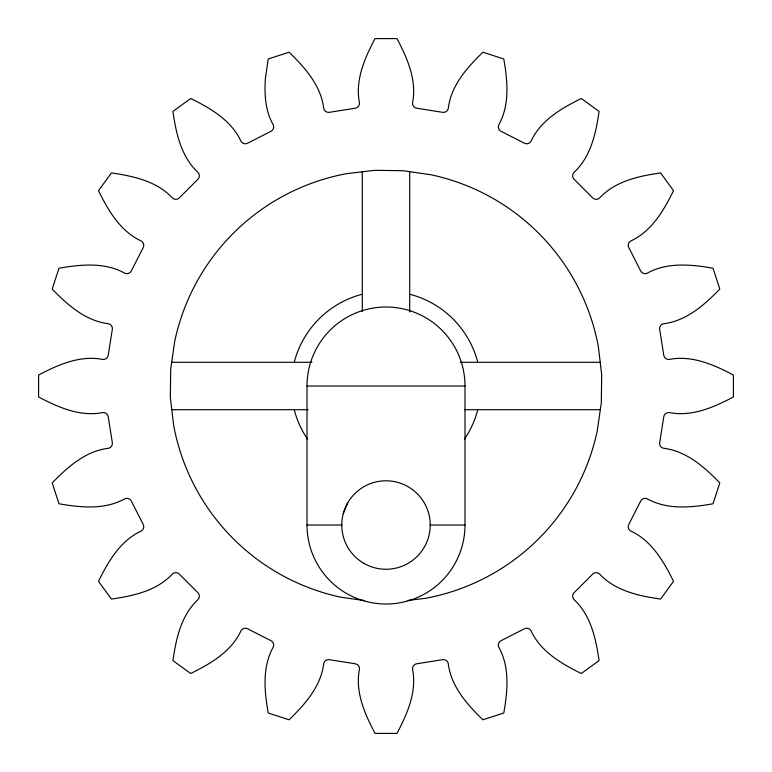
<?xml version="1.0" encoding="UTF-8"?>
<svg xmlns="http://www.w3.org/2000/svg" width="772" height="772" viewBox="0 0 772 772"><rect width="100%" height="100%" fill="white"/><g stroke="black" fill="none" stroke-linecap="round" stroke-linejoin="round"><path stroke-width="1.16" d="M343.27 513.583L347.69 502.91M407.442 600.471L425.353 598.348A215.967 215.967 0 0 0 597.248 430.901L601.301 402.945L601.678 374.7L598.348 346.647A215.967 215.967 0 0 0 430.901 174.752L402.945 170.699L374.7 170.322L346.647 173.652A215.967 215.967 0 0 0 174.752 341.099L170.699 369.055L170.322 397.3L173.652 425.353A215.967 215.967 0 0 0 341.099 597.248L364.558 600.568M171.673 362.3L311.946 362.3M460.344 362.3L600.211 362.3M307.005 386L464.995 386L464.995 525.028A78.995 78.995 0 0 1 386 604.022A78.995 78.995 0 0 1 307.005 525.028L307.005 386A78.995 78.995 0 0 1 386 307.005A78.995 78.995 0 0 1 464.995 386M171.789 409.7L308.047 409.7M464.85 409.7L600.327 409.7M307.005 525.028L341.977 525.028M430.023 525.028L464.995 525.028M409.7 171.673L409.7 311.946M362.3 171.789L362.3 311.656M477.559 410.53A94.792 94.792 0 0 1 464.503 439.133M307.497 439.133A94.792 94.792 0 0 1 294.441 410.53M294.441 361.47A94.792 94.792 0 0 1 361.47 294.441M410.53 294.441A94.792 94.792 0 0 1 477.559 361.47M265.423 78.3C264.256 94.223 265.25 110.705 273.269 124.919A4.96 4.96 0 0 1 270.683 131.443L247.841 143.081A4.96 4.96 0 0 1 241.047 141.344C231.378 120.374 210.534 108.254 190.684 98.498L172.928 111.4C176.064 133.295 181.159 156.861 198.105 172.532A4.96 4.96 0 0 1 197.661 179.538L179.538 197.661A4.96 4.96 0 0 1 172.532 198.105C156.861 181.159 133.295 176.064 111.4 172.928L98.498 190.684C108.254 210.534 120.374 231.378 141.344 241.047A4.96 4.96 0 0 1 143.081 247.841L131.443 270.683A4.96 4.96 0 0 1 124.919 273.269C104.78 261.988 80.79 264.429 58.99 268.212L52.206 289.085C67.627 304.959 85.596 321.027 108.524 323.738A4.96 4.96 0 0 1 112.278 329.673L108.263 354.985A4.96 4.96 0 0 1 102.859 359.462C80.22 354.966 58.161 364.693 38.6 375.028L38.6 396.972C58.161 407.307 80.22 417.034 102.859 412.537A4.96 4.96 0 0 1 108.263 417.015L112.278 442.327A4.96 4.96 0 0 1 108.524 448.262C85.596 450.973 67.627 467.041 52.206 482.915L58.99 503.788C80.79 507.571 104.78 510.012 124.919 498.731A4.96 4.96 0 0 1 131.443 501.317L143.081 524.159A4.96 4.96 0 0 1 141.344 530.953C120.374 540.622 108.254 561.466 98.498 581.316L111.4 599.072C133.295 595.936 156.861 590.841 172.532 573.895A4.96 4.96 0 0 1 179.538 574.339L197.661 592.462A4.96 4.96 0 0 1 198.105 599.468C181.159 615.139 176.064 638.705 172.928 660.6L190.684 673.502C210.534 663.746 231.378 651.626 241.047 630.656A4.96 4.96 0 0 1 247.841 628.919L270.683 640.557A4.96 4.96 0 0 1 273.269 647.081C261.988 667.22 264.429 691.21 268.212 713.01L289.085 719.793C304.959 704.373 321.027 686.404 323.738 663.476A4.96 4.96 0 0 1 329.673 659.722L354.985 663.737A4.96 4.96 0 0 1 359.462 669.141C354.966 691.78 364.693 713.839 375.028 733.4L396.972 733.4C407.307 713.839 417.034 691.78 412.537 669.141A4.96 4.96 0 0 1 417.015 663.737L442.327 659.722A4.96 4.96 0 0 1 448.262 663.476C450.973 686.404 467.041 704.373 482.915 719.793L503.788 713.01C507.571 691.21 510.012 667.22 498.731 647.081A4.96 4.96 0 0 1 501.317 640.557L524.159 628.919A4.96 4.96 0 0 1 530.953 630.656C540.622 651.626 561.466 663.746 581.316 673.502L599.072 660.6C595.936 638.705 590.841 615.139 573.895 599.468A4.96 4.96 0 0 1 574.339 592.462L592.462 574.339A4.96 4.96 0 0 1 599.468 573.895C615.139 590.841 638.705 595.936 660.6 599.072L673.502 581.316C663.746 561.466 651.626 540.622 630.656 530.953A4.96 4.96 0 0 1 628.919 524.159L640.557 501.317A4.96 4.96 0 0 1 647.081 498.731C667.22 510.012 691.21 507.571 713.01 503.788L719.793 482.915C704.373 467.041 686.404 450.973 663.476 448.262A4.96 4.96 0 0 1 659.722 442.327L663.737 417.015A4.96 4.96 0 0 1 669.141 412.537C691.78 417.034 713.839 407.307 733.4 396.972L733.4 375.028C713.839 364.693 691.78 354.966 669.141 359.462A4.96 4.96 0 0 1 663.737 354.985L659.722 329.673A4.96 4.96 0 0 1 663.476 323.738C686.404 321.027 704.373 304.959 719.793 289.085L713.01 268.212C691.21 264.429 667.22 261.988 647.081 273.269A4.96 4.96 0 0 1 640.557 270.683L628.919 247.841A4.96 4.96 0 0 1 630.656 241.047C651.626 231.378 663.746 210.534 673.502 190.684L660.6 172.928C638.705 176.064 615.139 181.159 599.468 198.105A4.96 4.96 0 0 1 592.462 197.661L574.339 179.538A4.96 4.96 0 0 1 573.895 172.532C590.841 156.861 595.936 133.295 599.072 111.4L581.316 98.498C561.466 108.254 540.622 120.374 530.953 141.344A4.96 4.96 0 0 1 524.159 143.081L501.317 131.443A4.96 4.96 0 0 1 498.731 124.919C510.012 104.78 507.571 80.79 503.788 58.99L482.915 52.206C467.041 67.627 450.973 85.596 448.262 108.524A4.96 4.96 0 0 1 442.327 112.278L417.015 108.263A4.96 4.96 0 0 1 412.537 102.859C417.034 80.22 407.307 58.161 396.972 38.6L375.028 38.6C364.693 58.161 354.966 80.22 359.462 102.859A4.96 4.96 0 0 1 354.985 108.263L329.673 112.278A4.96 4.96 0 0 1 323.738 108.524C321.027 85.596 304.959 67.627 289.085 52.206L268.212 58.99L265.423 78.3M363.882 563.338A44.236 44.236 0 0 0 430.236 525.028A44.236 44.236 0 0 0 363.882 486.717A44.236 44.236 0 0 0 363.882 563.338"/></g></svg>
